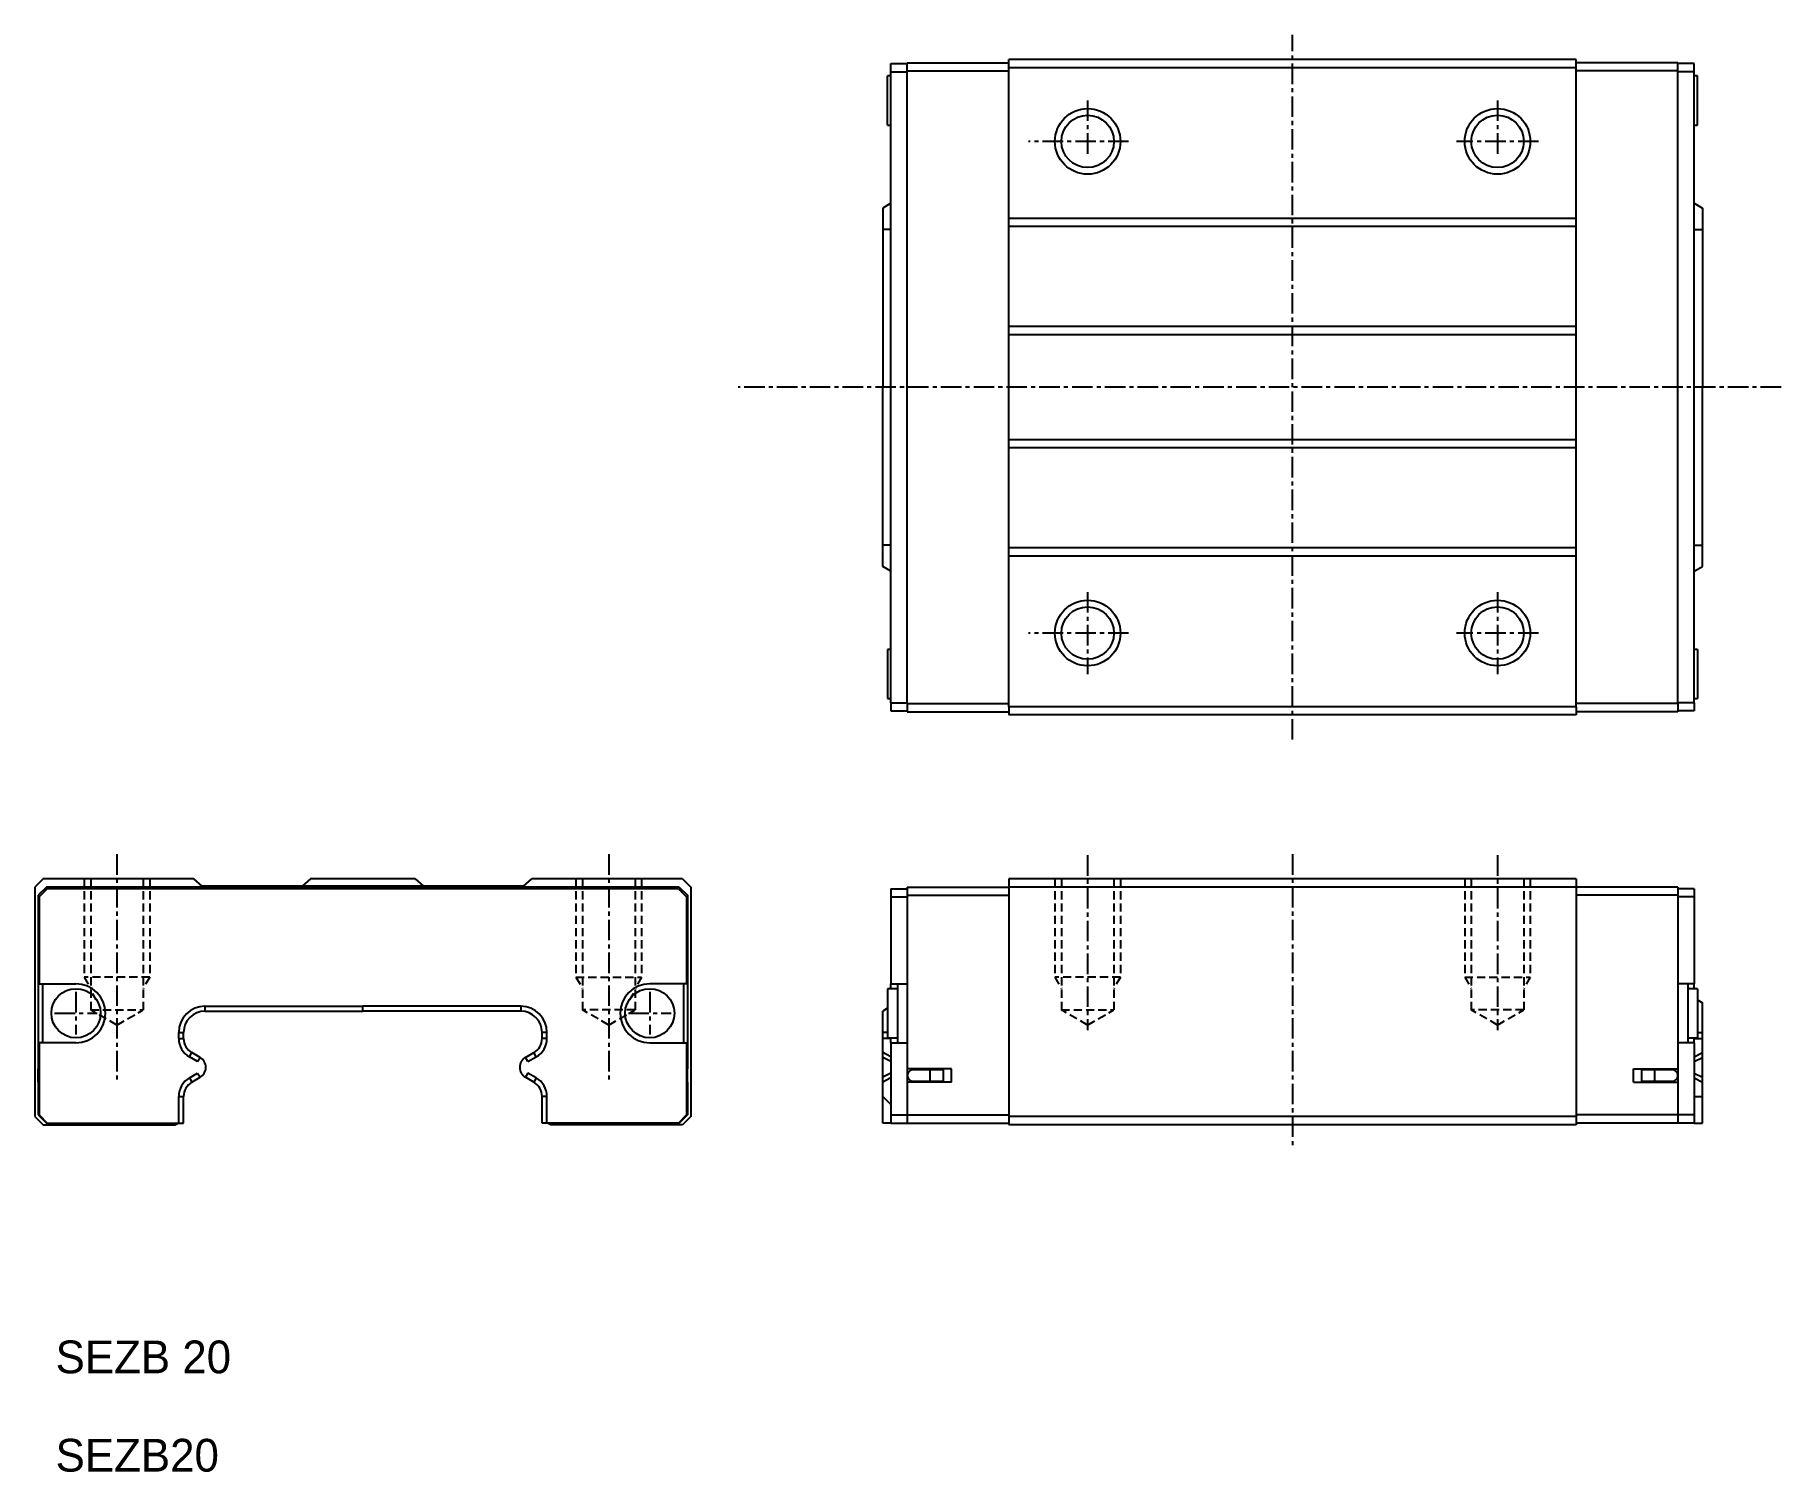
# Model space of a CAD drawing. Extents: x 9 to 115, y 10 to 98.
import ezdxf

# ---------------------------------------------------------------- set-up
doc = ezdxf.new("R2010")
doc.units = 0
doc.linetypes.add('CENTER', pattern=[2, 1.25, -0.25, 0.25, -0.25])
doc.linetypes.add('DASHED', pattern=[0.75, 0.5, -0.25])
doc.layers.get('0').update_dxf_attribs({"linetype": 'CONTINUOUS'})
doc.layers.add('CENTER', color=1, linetype='CENTER')

msp = doc.modelspace()

# ---------------------------------------------------------------- linework, layer by layer
at = {"color": 7, "linetype": 'CONTINUOUS'}
for p, q in [((60.95, 95.92), (61.95, 95.92)), ((60.95, 95.42), (60.95, 95.92)), ((61.95, 95.47), (61.95, 95.97)), ((61.95, 95.97), (68.15, 95.97)), ((68.15, 95.67), (68.15, 96.17)), ((102.75, 96.17), (68.15, 96.17)), ((102.75, 95.67), (102.75, 96.17)), ((108.95, 95.97), (102.75, 95.97)), ((108.95, 95.47), (108.95, 95.97)), ((109.95, 95.92), (108.95, 95.92)), ((109.95, 95.42), (109.95, 95.92)), ((60.75, 92.17), (60.75, 95.17)), ((60.95, 95.17), (60.75, 95.17)), ((60.95, 95.42), (61.95, 95.42)), ((60.95, 56.92), (60.95, 95.42)), ((61.95, 95.47), (68.15, 95.47)), ((61.95, 56.87), (61.95, 95.47)), ((102.75, 95.67), (68.15, 95.67)), ((68.15, 56.67), (68.15, 95.67)), ((102.75, 56.67), (102.75, 95.67)), ((108.95, 95.47), (102.75, 95.47)), ((108.95, 56.87), (108.95, 95.47)), ((109.95, 95.42), (108.95, 95.42)), ((109.95, 56.92), (109.95, 95.42)), ((110.15, 95.17), (109.95, 95.17)), ((110.15, 92.17), (110.15, 95.17)), ((60.75, 92.17), (60.95, 92.17)), ((109.95, 92.17), (110.15, 92.17)), ((60.95, 87.4), (60.45, 87.1)), ((109.95, 87.4), (110.45, 87.1)), ((60.45, 87.1), (60.45, 85.8)), ((102.75, 86.47), (68.15, 86.47)), ((110.45, 87.1), (110.45, 85.8)), ((60.95, 85.8), (60.45, 85.8)), ((60.45, 85.8), (60.45, 76.17)), ((102.75, 85.97), (68.15, 85.97)), ((109.95, 85.8), (110.45, 85.8)), ((110.45, 85.8), (110.45, 76.17)), ((102.75, 79.87), (68.15, 79.87)), ((102.75, 79.37), (68.15, 79.37)), ((60.45, 66.54), (60.45, 76.17)), ((110.45, 76.17), (109.95, 76.17)), ((110.45, 66.54), (110.45, 76.17)), ((102.75, 72.97), (68.15, 72.97)), ((102.75, 72.47), (68.15, 72.47)), ((60.45, 65.24), (60.45, 66.54)), ((60.95, 66.54), (60.45, 66.54)), ((102.75, 66.37), (68.15, 66.37)), ((109.95, 66.54), (110.45, 66.54)), ((110.45, 65.24), (110.45, 66.54)), ((60.95, 64.94), (60.45, 65.24)), ((102.75, 65.87), (68.15, 65.87)), ((109.95, 64.94), (110.45, 65.24)), ((60.75, 60.17), (60.75, 57.17)), ((60.95, 60.17), (60.75, 60.17)), ((110.15, 60.17), (109.95, 60.17)), ((110.15, 60.17), (110.15, 57.17)), ((60.75, 57.17), (60.95, 57.17)), ((60.95, 56.92), (61.95, 56.92)), ((60.95, 56.92), (60.95, 56.42)), ((61.95, 56.87), (61.95, 56.37)), ((61.95, 56.87), (68.15, 56.87)), ((68.15, 56.67), (68.15, 56.17)), ((102.75, 56.67), (68.15, 56.67)), ((108.95, 56.87), (102.75, 56.87)), ((102.75, 56.67), (102.75, 56.17)), ((109.95, 56.92), (108.95, 56.92)), ((108.95, 56.87), (108.95, 56.37)), ((109.95, 57.17), (110.15, 57.17)), ((109.95, 56.92), (109.95, 56.42)), ((60.95, 56.42), (61.95, 56.42)), ((61.95, 56.37), (68.15, 56.37)), ((102.75, 56.17), (68.15, 56.17)), ((108.95, 56.37), (102.75, 56.37)), ((109.95, 56.42), (108.95, 56.42)), ((9.24, 46.17), (8.74, 45.67)), ((18.44, 46.17), (9.24, 46.17)), ((18.94, 45.72), (18.44, 46.17)), ((25.54, 46.17), (25.04, 45.72)), ((31.94, 46.17), (25.54, 46.17)), ((31.94, 46.17), (32.44, 45.72)), ((38.54, 45.72), (39.04, 46.17)), ((48.24, 46.17), (39.04, 46.17)), ((48.24, 46.17), (48.74, 45.67)), ((68.15, 46.17), (68.15, 45.67)), ((102.75, 46.17), (68.15, 46.17)), ((102.75, 46.17), (102.75, 45.67)), ((8.74, 45.67), (8.74, 31.67)), ((9.44, 45.67), (8.94, 45.17)), ((8.94, 45.17), (8.94, 34.57)), ((9.49, 45.57), (8.99, 45.07)), ((8.99, 45.07), (8.99, 39.77)), ((48.04, 45.67), (9.44, 45.67)), ((47.99, 45.57), (9.49, 45.57)), ((38.54, 45.72), (18.94, 45.72)), ((47.99, 45.57), (48.49, 45.07)), ((48.04, 45.67), (48.54, 45.17)), ((48.49, 45.07), (48.49, 39.77)), ((48.54, 45.17), (48.54, 34.57)), ((48.74, 45.67), (48.74, 31.67)), ((60.95, 45.57), (61.95, 45.57)), ((60.95, 45.57), (60.95, 45.07)), ((60.95, 45.07), (61.95, 45.07)), ((60.95, 45.07), (60.95, 39.77)), ((61.95, 45.67), (61.95, 45.17)), ((61.95, 45.67), (68.15, 45.67)), ((61.95, 45.17), (61.95, 34.57)), ((61.95, 45.17), (68.15, 45.17)), ((68.15, 45.67), (68.15, 31.67)), ((102.75, 45.67), (68.15, 45.67)), ((108.95, 45.67), (102.75, 45.67)), ((102.75, 45.67), (102.75, 31.67)), ((108.95, 45.17), (102.75, 45.17)), ((108.95, 45.67), (108.95, 45.17)), ((109.95, 45.57), (108.95, 45.57)), ((108.95, 45.17), (108.95, 34.57)), ((109.95, 45.07), (108.95, 45.07)), ((109.95, 45.57), (109.95, 45.07)), ((109.95, 45.07), (109.95, 39.77)), ((8.99, 39.77), (11.24, 39.77)), ((9.19, 39.77), (9.19, 36.17)), ((48.49, 39.77), (46.24, 39.77)), ((48.29, 39.77), (48.29, 36.17)), ((60.75, 39.47), (60.75, 36.47)), ((61.35, 39.47), (60.75, 39.47)), ((60.95, 39.77), (61.95, 39.77)), ((60.95, 39.47), (60.95, 39.77)), ((61.35, 39.77), (61.35, 36.17)), ((109.95, 39.77), (108.95, 39.77)), ((109.55, 39.77), (109.55, 36.17)), ((110.15, 39.47), (109.55, 39.47)), ((109.95, 39.47), (109.95, 39.77)), ((110.15, 39.47), (110.15, 36.47)), ((19.11, 38.4), (19.11, 38.1)), ((19.11, 38.4), (28.74, 38.4)), ((28.74, 38.1), (28.74, 38.4)), ((38.37, 38.4), (28.74, 38.4)), ((38.37, 38.4), (38.37, 38.1)), ((110.15, 38.78), (110.45, 38.6)), ((110.45, 36.8), (110.45, 38.6)), ((19.11, 38.1), (28.74, 38.1)), ((38.37, 38.1), (28.74, 38.1)), ((60.75, 38.28), (60.45, 38.1)), ((60.45, 36.8), (60.45, 38.1)), ((17.51, 36.8), (17.81, 36.8)), ((17.51, 36.43), (17.51, 36.8)), ((17.51, 36.43), (17.81, 36.43)), ((17.81, 36.43), (17.81, 36.8)), ((39.67, 36.43), (39.67, 36.8)), ((39.97, 36.8), (39.67, 36.8)), ((39.97, 36.43), (39.67, 36.43)), ((39.97, 36.43), (39.97, 36.8)), ((60.75, 36.8), (60.45, 36.8)), ((60.45, 36.43), (60.45, 36.8)), ((60.45, 35.57), (60.45, 36.43)), ((60.95, 36.43), (60.45, 36.43)), ((60.75, 36.47), (61.35, 36.47)), ((60.95, 36.17), (60.95, 36.47)), ((109.55, 36.47), (110.15, 36.47)), ((109.95, 36.17), (109.95, 36.47)), ((109.95, 36.43), (110.45, 36.43)), ((110.15, 36.8), (110.45, 36.8)), ((110.45, 36.43), (110.45, 36.8)), ((110.45, 35.57), (110.45, 36.43)), ((11.24, 36.17), (8.99, 36.17)), ((8.99, 36.17), (8.99, 31.77)), ((18.16, 35.31), (18.31, 35.57)), ((18.66, 35.02), (18.16, 35.31)), ((18.81, 35.28), (18.31, 35.57)), ((18.66, 35.02), (18.81, 35.28)), ((38.66, 35.28), (39.17, 35.57)), ((38.81, 35.02), (38.66, 35.28)), ((38.81, 35.02), (39.32, 35.31)), ((39.32, 35.31), (39.17, 35.57)), ((46.24, 36.17), (48.49, 36.17)), ((48.49, 36.17), (48.49, 31.77)), ((60.95, 35.31), (60.45, 35.57)), ((60.45, 35.28), (60.45, 35.57)), ((60.95, 35.02), (60.45, 35.28)), ((60.45, 34.06), (60.45, 35.28)), ((60.95, 36.17), (61.95, 36.17)), ((60.95, 36.17), (60.95, 31.77)), ((109.95, 36.17), (108.95, 36.17)), ((109.95, 36.17), (109.95, 31.77)), ((109.95, 35.31), (110.45, 35.57)), ((109.95, 35.02), (110.45, 35.28)), ((110.45, 35.28), (110.45, 35.57)), ((110.45, 34.06), (110.45, 35.28)), ((8.94, 33.77), (8.94, 34.57)), ((8.94, 34.57), (8.99, 34.57)), ((18.16, 34.03), (18.66, 34.32)), ((18.66, 34.32), (18.81, 34.06)), ((38.81, 34.32), (38.66, 34.06)), ((39.32, 34.03), (38.81, 34.32)), ((48.54, 34.57), (48.49, 34.57)), ((48.54, 33.77), (48.54, 34.57)), ((60.95, 34.32), (60.45, 34.06)), ((61.95, 34.57), (61.95, 33.77)), ((64.65, 34.57), (61.95, 34.57)), ((63.35, 34.52), (62.3, 34.52)), ((63.35, 34.52), (62.3, 34.52)), ((62.75, 34.52), (62.75, 34.57)), ((63.21, 34.52), (63.21, 34.57)), ((63.35, 34.17), (63.35, 34.52)), ((64.15, 34.52), (63.35, 34.52)), ((64.15, 34.52), (63.35, 34.52)), ((63.35, 34.17), (63.35, 34.52)), ((63.35, 33.82), (63.35, 34.17)), ((63.35, 33.82), (63.35, 34.17)), ((64.15, 34.17), (64.15, 34.52)), ((64.15, 34.17), (64.15, 34.52)), ((64.15, 33.82), (64.15, 34.17)), ((64.15, 33.82), (64.15, 34.17)), ((64.65, 33.77), (64.65, 34.57)), ((106.25, 33.77), (106.25, 34.57)), ((106.25, 34.57), (108.95, 34.57)), ((106.75, 34.17), (106.75, 34.52)), ((107.55, 34.52), (106.75, 34.52)), ((106.75, 33.82), (106.75, 34.17)), ((107.55, 34.17), (107.55, 34.52)), ((108.6, 34.52), (107.55, 34.52)), ((107.55, 33.82), (107.55, 34.17)), ((107.69, 34.52), (107.69, 34.57)), ((108.15, 34.52), (108.15, 34.57)), ((108.95, 34.57), (108.95, 33.77)), ((109.95, 34.32), (110.45, 34.06)), ((8.94, 33.77), (8.99, 33.77)), ((8.94, 33.77), (8.94, 31.77)), ((18.16, 34.03), (18.31, 33.77)), ((18.31, 33.77), (18.81, 34.06)), ((39.17, 33.77), (38.66, 34.06)), ((39.32, 34.03), (39.17, 33.77)), ((48.54, 33.77), (48.49, 33.77)), ((48.54, 33.77), (48.54, 31.77)), ((60.45, 33.77), (60.45, 34.06)), ((60.95, 34.03), (60.45, 33.77)), ((60.45, 32.9), (60.45, 33.77)), ((64.65, 33.77), (61.95, 33.77)), ((61.95, 33.77), (61.95, 31.77)), ((62.3, 33.82), (63.35, 33.82)), ((62.3, 33.82), (63.35, 33.82)), ((62.75, 33.77), (62.75, 33.82)), ((63.21, 33.77), (63.21, 33.82)), ((63.35, 33.82), (64.15, 33.82)), ((63.35, 33.82), (64.15, 33.82)), ((106.25, 33.77), (108.95, 33.77)), ((106.75, 33.82), (107.55, 33.82)), ((107.55, 33.82), (108.6, 33.82)), ((107.69, 33.77), (107.69, 33.82)), ((108.15, 33.77), (108.15, 33.82)), ((108.95, 33.77), (108.95, 31.77)), ((109.95, 34.03), (110.45, 33.77)), ((110.45, 33.77), (110.45, 34.06)), ((110.45, 32.9), (110.45, 33.77)), ((17.51, 31.27), (17.51, 32.9)), ((17.51, 32.9), (17.81, 32.9)), ((17.81, 31.27), (17.81, 32.9)), ((39.67, 31.27), (39.67, 32.9)), ((39.97, 32.9), (39.67, 32.9)), ((39.97, 31.27), (39.97, 32.9)), ((60.95, 32.4), (60.45, 32.9)), ((60.45, 31.27), (60.45, 32.9)), ((109.95, 32.9), (110.45, 32.9)), ((110.45, 31.27), (110.45, 32.9)), ((8.74, 31.67), (9.24, 31.17)), ((8.94, 31.77), (9.44, 31.27)), ((8.99, 31.77), (9.49, 31.27)), ((9.24, 31.17), (17.27, 31.17)), ((9.44, 31.27), (9.49, 31.27)), ((9.49, 31.27), (17.51, 31.27)), ((17.27, 31.17), (17.48, 31.27)), ((17.51, 31.27), (17.81, 31.27)), ((39.97, 31.27), (39.67, 31.27)), ((47.99, 31.27), (39.97, 31.27)), ((40.21, 31.17), (40, 31.27)), ((48.24, 31.17), (40.21, 31.17)), ((48.49, 31.77), (47.99, 31.27)), ((48.04, 31.27), (47.99, 31.27)), ((48.54, 31.77), (48.04, 31.27)), ((48.74, 31.67), (48.24, 31.17)), ((60.95, 31.27), (60.45, 31.27)), ((60.95, 31.77), (61.95, 31.77)), ((60.95, 31.77), (60.95, 31.27)), ((60.95, 31.27), (61.95, 31.27)), ((61.95, 31.77), (61.95, 31.27)), ((61.95, 31.77), (68.15, 31.77)), ((61.95, 31.27), (68.15, 31.27)), ((68.15, 31.67), (68.15, 31.17)), ((102.75, 31.67), (68.15, 31.67)), ((102.75, 31.17), (68.15, 31.17)), ((108.95, 31.77), (102.75, 31.77)), ((102.75, 31.67), (102.75, 31.17)), ((108.95, 31.27), (102.75, 31.27)), ((109.95, 31.77), (108.95, 31.77)), ((108.95, 31.77), (108.95, 31.27)), ((109.95, 31.27), (108.95, 31.27)), ((109.95, 31.77), (109.95, 31.27)), ((109.95, 31.27), (110.45, 31.27))]:
    msp.add_line(p, q, dxfattribs=at)
at = {"color": 3, "linetype": 'DASHED'}
for p, q in [((11.74, 46.17), (11.74, 40.17)), ((12.14, 46.17), (12.14, 38.17)), ((15.34, 46.17), (15.34, 38.17)), ((15.74, 46.17), (15.74, 40.17)), ((41.74, 46.17), (41.74, 40.17)), ((42.14, 46.17), (42.14, 38.17)), ((45.34, 46.17), (45.34, 38.17)), ((45.74, 46.17), (45.74, 40.17)), ((70.95, 46.17), (70.95, 40.17)), ((71.35, 46.17), (71.35, 38.17)), ((74.55, 46.17), (74.55, 38.17)), ((74.95, 46.17), (74.95, 40.17)), ((95.95, 46.17), (95.95, 40.17)), ((96.35, 46.17), (96.35, 38.17)), ((99.55, 46.17), (99.55, 38.17)), ((99.95, 46.17), (99.95, 40.17)), ((15.74, 40.17), (11.74, 40.17)), ((11.74, 40.17), (12.14, 39.48)), ((15.74, 40.17), (15.34, 39.48)), ((41.74, 40.17), (42.14, 39.48)), ((41.74, 40.17), (45.74, 40.17)), ((45.74, 40.17), (45.34, 39.48)), ((70.95, 40.17), (71.35, 39.48)), ((74.95, 40.17), (70.95, 40.17)), ((74.95, 40.17), (74.55, 39.48)), ((95.95, 40.17), (99.95, 40.17)), ((95.95, 40.17), (96.35, 39.48)), ((99.95, 40.17), (99.55, 39.48)), ((12.24, 39.17), (12.46, 38.78)), ((45.24, 39.17), (45.01, 38.78)), ((45.24, 39.17), (45.01, 38.78)), ((12.14, 38.17), (15.34, 38.17)), ((13.74, 37.25), (12.14, 38.17)), ((13.74, 37.25), (15.34, 38.17)), ((45.34, 38.17), (42.14, 38.17)), ((43.74, 37.25), (42.14, 38.17)), ((43.74, 37.25), (45.34, 38.17)), ((72.95, 37.25), (71.35, 38.17)), ((71.35, 38.17), (74.55, 38.17)), ((72.95, 37.25), (74.55, 38.17)), ((97.95, 37.25), (96.35, 38.17)), ((99.55, 38.17), (96.35, 38.17)), ((97.95, 37.25), (99.55, 38.17))]:
    msp.add_line(p, q, dxfattribs=at)
at = {"color": 3, "linetype": 'CONTINUOUS'}
for centre in [(72.95, 91.17), (97.95, 91.17), (72.95, 61.17), (97.95, 61.17)]:
    msp.add_circle(centre, 2, dxfattribs=at)
at = {"color": 7, "linetype": 'CONTINUOUS'}
for centre, radius in [((72.95, 91.17), 1.6), ((97.95, 91.17), 1.6), ((72.95, 61.17), 1.6), ((97.95, 61.17), 1.6), ((11.24, 37.97), 1.5), ((46.24, 37.97), 1.5)]:
    msp.add_circle(centre, radius, dxfattribs=at)
for centre, radius, start, end in [((11.24, 37.97), 1.8, 270, 90), ((46.24, 37.97), 1.8, 90, 270), ((19.11, 36.8), 1.6, 90.0008, 179.9992), ((38.37, 36.8), 1.6, 0.0008, 89.9992), ((19.11, 36.8), 1.3, 90, 180), ((38.37, 36.8), 1.3, 0, 90), ((18.81, 36.43), 1.3, 180, 240), ((18.81, 36.43), 1, 180, 240), ((38.67, 36.43), 1, 300, 0), ((38.67, 36.43), 1.3, 300, 0), ((18.46, 34.67), 0.7, 300, 60), ((39.01, 34.67), 0.7, 120, 240), ((62.3, 34.17), 0.35, 90, 180), ((62.3, 34.17), 0.35, 90, 180), ((62.3, 34.17), 0.35, 180, 270), ((62.3, 34.17), 0.35, 180, 270), ((108.6, 34.17), 0.35, 0, 90), ((108.6, 34.17), 0.35, 270, 0), ((18.81, 32.9), 1.3, 120, 180), ((18.81, 32.9), 1, 120, 180), ((38.67, 32.9), 1, 0, 60), ((38.67, 32.9), 1.3, 0, 60)]:
    msp.add_arc(centre, radius, start, end, dxfattribs=at)
at = {"layer": 'CENTER', "color": 1, "linetype": 'CENTER'}
for p, q in [((85.45, 54.67), (85.45, 97.67)), ((72.95, 93.67), (72.95, 90.17)), ((97.95, 93.67), (97.95, 90.17)), ((75.45, 91.17), (69.35, 91.17)), ((100.45, 91.17), (95.45, 91.17)), ((115.25, 76.17), (51.64, 76.17)), ((72.95, 63.67), (72.95, 58.67)), ((97.95, 63.67), (97.95, 58.67)), ((75.45, 61.17), (69.35, 61.17)), ((100.45, 61.17), (95.45, 61.17)), ((13.74, 47.67), (13.74, 33.93)), ((43.74, 47.67), (43.74, 33.93)), ((72.95, 47.61), (72.95, 36.93)), ((85.45, 47.67), (85.45, 29.67)), ((97.95, 47.61), (97.95, 36.93)), ((11.24, 39.27), (11.24, 36.67)), ((46.24, 39.27), (46.24, 36.67)), ((9.94, 37.97), (12.54, 37.97)), ((44.94, 37.97), (47.54, 37.97))]:
    msp.add_line(p, q, dxfattribs=at)

# ---------------------------------------------------------------- texts
at = {"color": 7, "linetype": 'CONTINUOUS'}
for s, p in [('SEZB 20', (10, 16)), ('SEZB20', (10, 10))]:
    msp.add_text(s, height=2, dxfattribs=at).set_placement(p)

doc.saveas('drawing.dxf')
